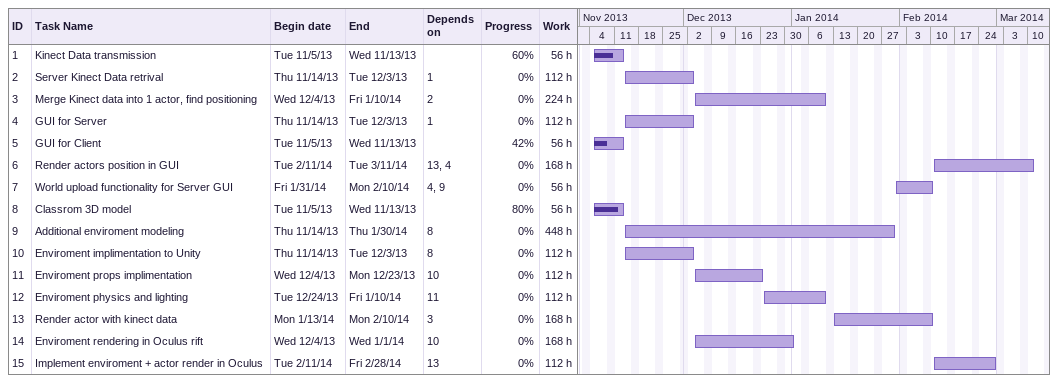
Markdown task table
| ID | Task | Start | Finish | Predecessors | % complete | Work (h) |
|---|---|---|---|---|---|---|
| 1 | Kinect Data transmission | 2013-11-05 | 2013-11-13 |  | 60 | 56 |
| 2 | Server Kinect Data retrival | 2013-11-14 | 2013-12-03 | 1 | 0 | 112 |
| 3 | Merge Kinect data into 1 actor, find positioning | 2013-12-04 | 2014-01-10 | 2 | 0 | 224 |
| 4 | GUI for Server | 2013-11-14 | 2013-12-03 | 1 | 0 | 112 |
| 5 | GUI for Client | 2013-11-05 | 2013-11-13 |  | 42 | 56 |
| 6 | Render actors position in GUI | 2014-02-11 | 2014-03-11 | 13, 4 | 0 | 168 |
| 7 | World upload functionality for Server GUI | 2014-01-31 | 2014-02-10 | 4, 9 | 0 | 56 |
| 8 | Classrom 3D model | 2013-11-05 | 2013-11-13 |  | 80 | 56 |
| 9 | Additional enviroment modeling | 2013-11-14 | 2014-01-30 | 8 | 0 | 448 |
| 10 | Enviroment implimentation to Unity | 2013-11-14 | 2013-12-03 | 8 | 0 | 112 |
| 11 | Enviroment props implimentation | 2013-12-04 | 2013-12-23 | 10 | 0 | 112 |
| 12 | Enviroment physics and lighting | 2013-12-24 | 2014-01-10 | 11 | 0 | 112 |
| 13 | Render actor with kinect data | 2014-01-13 | 2014-02-10 | 3 | 0 | 168 |
| 14 | Enviroment rendering in Oculus rift | 2013-12-04 | 2014-01-01 | 10 | 0 | 168 |
| 15 | Implement enviroment + actor render in Oculus | 2014-02-11 | 2014-02-28 | 13 | 0 | 112 |
